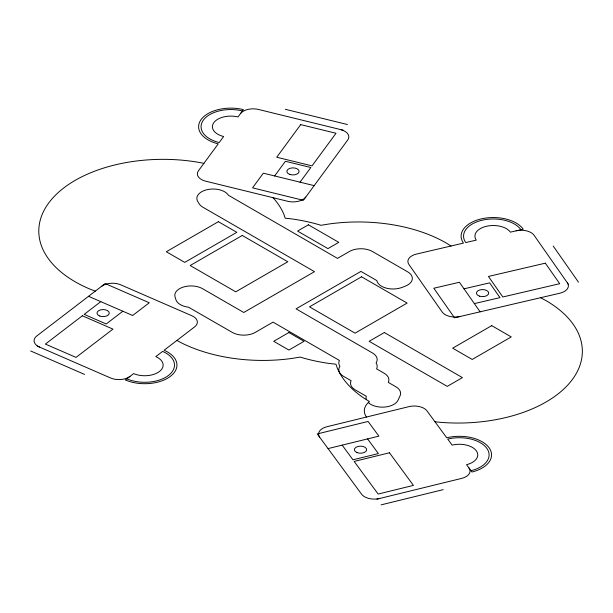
<?xml version="1.0" encoding="UTF-8"?>
<svg xmlns="http://www.w3.org/2000/svg" width="613" height="613" viewBox="0 0 613 613"><rect width="100%" height="100%" fill="white"/><g stroke="black" fill="none" stroke-linecap="round" stroke-linejoin="round"><path stroke-width="0.92" d="M274.624 175.954L285.413 161.28L310.829 167.51L300.041 182.184M176.919 340.445L182.153 343.242A124.255 71.736 0 0 0 291.857 358.444L300.232 357.08L301.895 357.617A124.255 71.736 0 0 0 329.296 363.455L335.955 364.222L337.273 368.061A124.255 71.736 0 0 0 363.609 397.906L369.424 401.538L368.352 402.542L369.133 403.247A16.26 9.387 0 0 0 385.271 407.001A16.26 9.387 0 0 0 398.052 400.182L400.067 395.814A16.26 9.387 0 0 0 395.852 386.757L388.29 382.389L388.588 381.7A16.26 9.387 0 0 0 384.136 373.233L376.574 368.865L376.872 368.175A16.26 9.387 0 0 0 376.482 363.616L376.075 362.965L376.482 362.306A16.26 9.387 0 0 0 372.42 352.942L296.056 308.852L360.927 271.406L376.88 280.616L377.095 281.444A16.26 9.387 0 0 0 400.733 287.865A53.484 30.88 0 0 0 405.132 286.217A16.26 9.387 0 0 0 407.568 271.781L372.42 251.491A16.26 9.387 0 0 0 349.425 251.491L337.495 258.38L228.465 195.286A16.26 9.387 0 0 0 207.73 189.547A16.26 9.387 0 0 0 197.784 201.516L199.148 203.754A16.26 9.387 0 0 0 202.987 207.278L314.5 271.659L243.775 312.484L202.558 288.692A16.26 9.387 0 0 0 183.486 287.022A16.26 9.387 0 0 0 175.073 297.037L175.939 299.749A16.26 9.387 0 0 0 188.543 307.22L232.281 332.399A16.26 9.387 0 0 0 255.276 332.399L273.061 322.131L339.418 360.444L339.119 361.134A16.26 9.387 0 0 0 339.502 365.685L339.916 366.344L339.502 367.003A16.26 9.387 0 0 0 343.571 376.367L351.134 380.734L350.835 381.424A16.26 9.387 0 0 0 355.279 389.891L366.29 396.251A16.26 9.387 0 0 0 366.222 399.002L366.428 399.668M100.793 301.642L84.18 314.369L106.233 323.963L122.845 311.235M328.055 448.593L378.888 436.134L368.099 421.46L317.266 433.92L361.616 494.247A13.808 7.969 0 0 0 379.723 498.469M376.895 499.158L461.62 478.401A13.808 7.969 0 0 0 468.93 467.949M381.094 504.867L443.222 489.641M464.018 288.83L489.626 282.854L499.963 297.634L474.362 303.604M434.969 421.744L438.655 422.165A124.255 71.736 0 0 0 568.81 383.884A124.255 71.736 0 0 0 545.953 300.585L540.574 297.719M203.891 163.364L201.455 162.851A124.255 71.736 0 0 0 52.343 198.505A124.255 71.736 0 0 0 90.019 289.114L95.283 291.144M285.306 109.298L347.433 124.523M343.242 130.224L258.517 109.466A13.808 7.969 0 0 0 240.411 113.689M314.163 185.639L263.329 173.18L252.541 187.854L303.374 200.313L347.732 139.986A13.808 7.969 0 0 0 340.414 129.535M88.54 296.309L132.646 315.496L149.266 302.768L105.16 283.574L36.849 335.916A13.808 7.969 0 0 0 39.561 347.081M37.109 346.016L110.616 377.999A13.808 7.969 0 0 0 129.956 376.428M30.65 350.965L84.556 374.42M451.022 246.012L446.164 242.97A124.255 71.736 0 0 0 329.296 223.944L320.921 225.308L319.258 224.772A124.255 71.736 0 0 0 291.857 218.933L285.198 218.167L283.88 214.328A124.255 71.736 0 0 0 273.766 198.505L272.961 197.67M367.585 438.9L378.382 453.574L352.958 459.804L342.169 445.13M553.21 246.051L578.496 282.187M568.535 284.509L534.061 235.239A13.808 7.969 0 0 0 516.085 230.833M480.109 311.818L459.421 282.256L433.82 288.233L454.509 317.795L559.761 293.236A13.808 7.969 0 0 0 567.385 282.861M366.52 417.032L365.654 415.714A27.616 15.938 0 0 1 368.697 402.197M470.968 470.715A29.761 17.179 0 0 0 486.737 448.187A29.761 17.179 0 0 0 447.712 439.084L452.149 445.115A18.405 10.628 0 0 1 476.286 450.747A18.405 10.628 0 0 1 466.539 464.685L471.933 472.018A32.213 18.597 0 0 0 488.998 447.636A32.213 18.597 0 0 0 446.754 437.782L426.977 410.879A13.808 7.969 0 0 0 408.871 406.657L326.974 426.725A13.808 7.969 0 0 0 319.664 437.176M520.92 229.706A29.761 17.179 0 0 0 482.178 220.213A29.761 17.179 0 0 0 465.734 242.579L476.263 240.12A18.405 10.628 0 0 1 486.431 226.289A18.405 10.628 0 0 1 510.399 232.158L523.195 229.17A32.213 18.597 0 0 0 481.259 218.895A32.213 18.597 0 0 0 463.459 243.108L416.526 254.058A13.808 7.969 0 0 0 408.894 264.433L442.226 312.063A13.808 7.969 0 0 0 460.202 316.461M126.814 378.834A29.761 17.179 0 0 0 168.491 375.447A29.761 17.179 0 0 0 162.637 351.387L155.802 356.62A18.405 10.628 0 0 1 159.426 371.509A18.405 10.628 0 0 1 133.649 373.601L125.336 379.96A32.213 18.597 0 0 0 170.452 376.305A32.213 18.597 0 0 0 164.108 350.253L194.574 326.913A13.808 7.969 0 0 0 191.861 315.749L120.799 284.838A13.808 7.969 0 0 0 101.467 286.409M242.449 110.915A29.761 17.179 0 0 0 203.432 120.018A29.761 17.179 0 0 0 219.193 142.545L223.63 136.515A18.405 10.628 0 0 1 213.876 122.577A18.405 10.628 0 0 1 238.013 116.945L243.407 109.612A32.213 18.597 0 0 0 201.171 119.466A32.213 18.597 0 0 0 218.236 143.848L198.459 170.751A13.808 7.969 0 0 0 205.769 181.203L287.673 201.279A13.808 7.969 0 0 0 305.772 197.057M300.707 124.615L276.731 157.227L312.032 165.878L336.008 133.266L300.707 124.615M82.334 315.787L45.4 344.077L76.035 357.402L112.961 329.112L82.334 315.787M218.374 221.684L166.315 251.744L184.751 262.387L236.817 232.327L218.374 221.684M242.242 235.461L190.176 265.521L235.729 291.819L287.796 261.759L242.242 235.461M308.408 224.81L297.558 231.078L327.932 248.61L338.782 242.35L308.408 224.81M361.555 276.792L309.488 306.852L355.05 333.15L407.116 303.09L361.555 276.792M288.884 332.53L273.697 341.295L288.884 350.061L304.071 341.295L288.884 332.53M384.336 332.53L369.149 341.295L447.252 386.382L462.432 377.616L384.336 332.53M491.718 325.641L452.67 348.184L472.194 359.456L511.25 336.912L491.718 325.641M389.462 452.785L354.161 461.436L378.137 494.047L413.438 485.396L389.462 452.785M545.34 263.169L488.446 276.44L502.813 296.976L559.7 283.704L545.34 263.169M356.988 452.578A6.138 3.54 0 0 0 366.628 449.996A6.138 3.54 0 0 0 357.931 446.463A6.138 3.54 0 0 0 356.988 452.578M479.45 296.148A6.138 3.54 0 0 0 488.699 293.129A6.138 3.54 0 0 0 479.542 290.018A6.138 3.54 0 0 0 479.45 296.148M99.781 316.047A6.138 3.54 0 0 0 109.267 313.289A6.138 3.54 0 0 0 100.379 309.925A6.138 3.54 0 0 0 99.781 316.047M289.857 174.452A6.138 3.54 0 0 0 299.106 171.433A6.138 3.54 0 0 0 289.949 168.322A6.138 3.54 0 0 0 289.857 174.452"/></g></svg>
